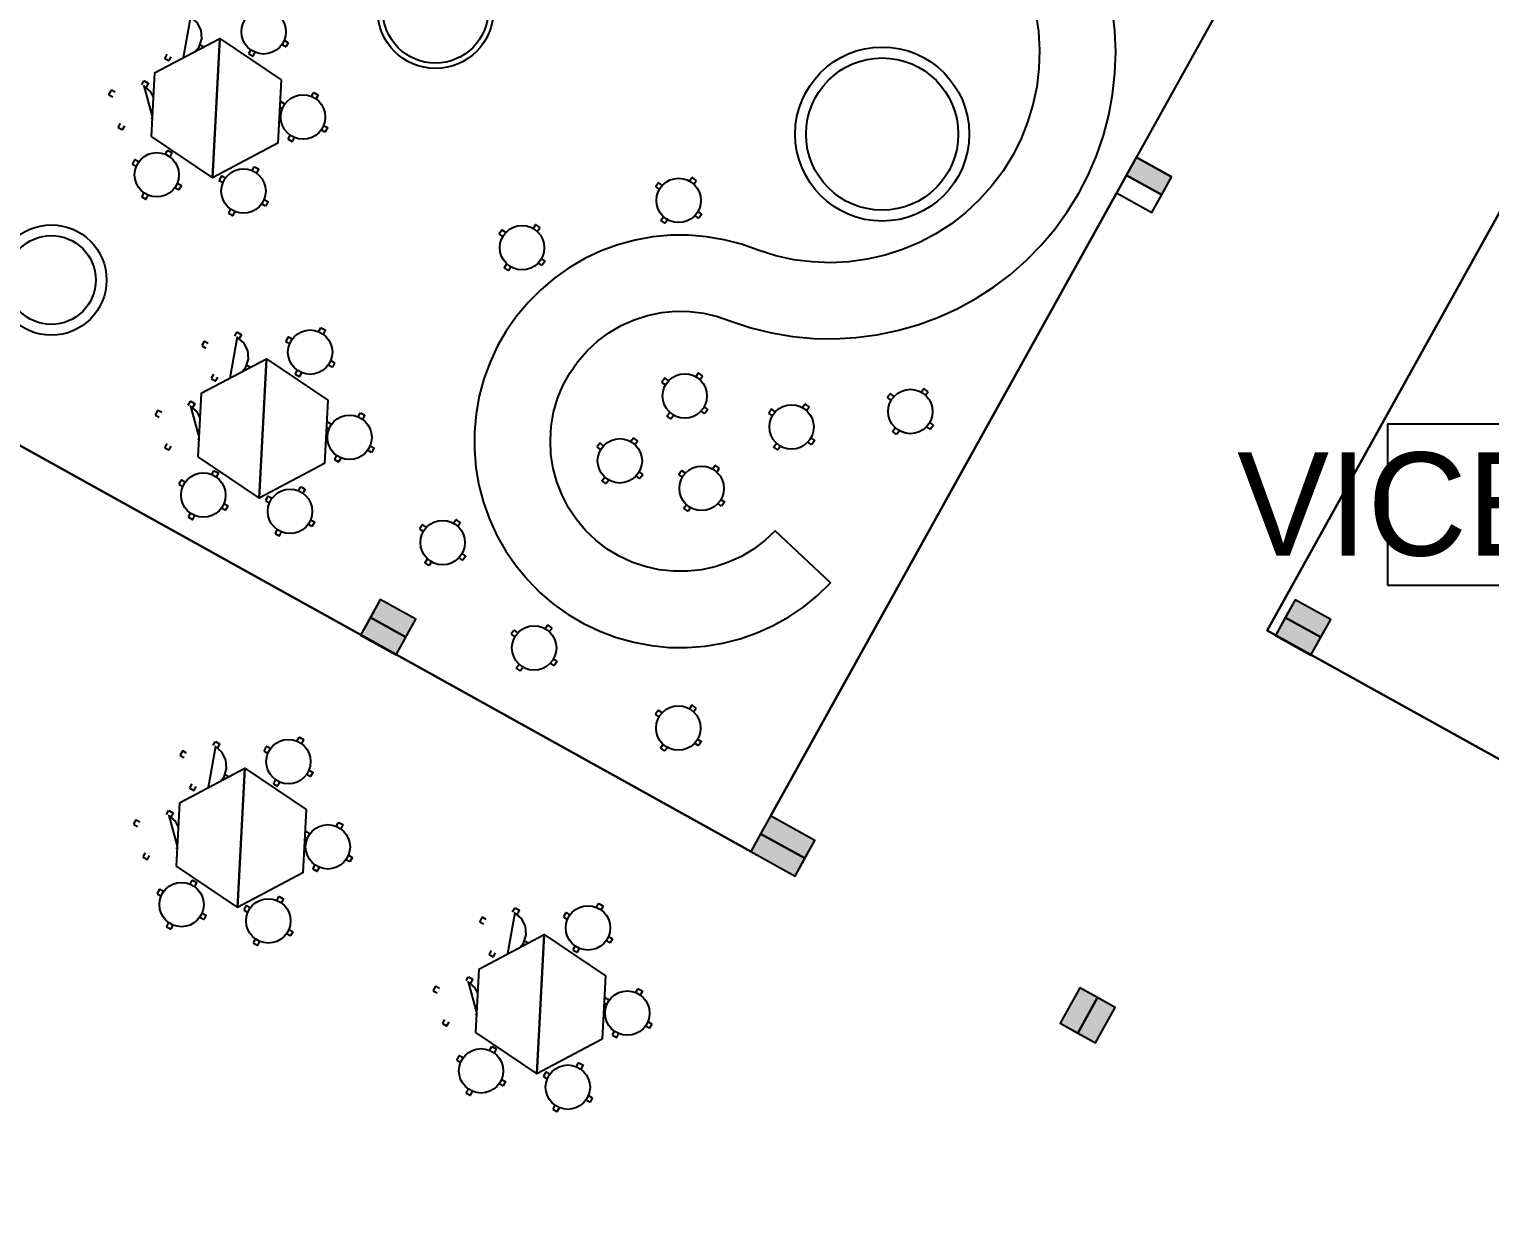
# Model space of a CAD drawing. Header units: metres. Extents: x 2.3 to 42.8, y 0.9 to 31.9.
# Drawn here: x 23.885 to 28.417, y 10.612 to 14.276 of the extents above; entities that cross this region are included whole.
import ezdxf

# ---------------------------------------------------------------- set-up
doc = ezdxf.new("R2010")
doc.units = ezdxf.units.M
for name, color, linetype in [('ARREDI', 9, 'Continuous'), ('PARETI_STRUTTURE', 7, 'Continuous'), ('PILASTRI_SETTI', 8, 'Continuous'), ('WAYFINDING_RIQUADRI', 7, 'Continuous'), ('WAYFINDING_TESTI', 7, 'Continuous')]:
    doc.layers.add(name, color=color, linetype=linetype)

msp = doc.modelspace()

# ---------------------------------------------------------------- linework, layer by layer
at = {"layer": 'ARREDI'}
for points in [[(27.0091, 14.3246), (27.0172, 14.2681), (27.0204, 14.2111), (27.0186, 14.154), (27.0118, 14.0972), (27, 14.0413), (26.9834, 13.9867), (26.9621, 13.9337), (26.9362, 13.8827), (26.906, 13.8343), (26.8716, 13.7886), (26.8334, 13.7462), (26.7916, 13.7072), (26.7466, 13.6721), (26.6986, 13.641), (26.6481, 13.6142), (26.5955, 13.592), (26.5411, 13.5744), (26.4855, 13.5617), (26.4289, 13.5539), (26.3718, 13.5511), (26.3147, 13.5533), (26.258, 13.5605), (26.2022, 13.5726), (26.1476, 13.5895), (26.0953, 13.6083), (26.0415, 13.6223), (25.9868, 13.6317), (25.9314, 13.6363), (25.8758, 13.6361), (25.8205, 13.6311), (25.7658, 13.6212), (25.7121, 13.6067), (25.6599, 13.5876), (25.6096, 13.564), (25.5615, 13.5361), (25.516, 13.5042), (25.4735, 13.4684), (25.4342, 13.4291), (25.3985, 13.3866), (25.3666, 13.3411), (25.3387, 13.2929), (25.3152, 13.2426), (25.2961, 13.1904), (25.2816, 13.1368), (25.2718, 13.0821), (25.2668, 13.0267), (25.2666, 12.9711), (25.2712, 12.9158), (25.2806, 12.861), (25.2947, 12.8072), (25.3135, 12.7549), (25.3367, 12.7044), (25.3642, 12.6561), (25.3958, 12.6104), (25.4312, 12.5676), (25.4702, 12.528), (25.5125, 12.4919), (25.5578, 12.4597), (25.6057, 12.4315), (25.6559, 12.4076), (25.7079, 12.3881), (25.7615, 12.3732), (25.8161, 12.363), (25.8714, 12.3575), (25.927, 12.3569), (25.9824, 12.3612), (26.0372, 12.3702), (26.0911, 12.3839), (26.1435, 12.4022), (26.1942, 12.4251), (26.2427, 12.4522), (26.2887, 12.4834), (26.3318, 12.5186), (26.3716, 12.5573), (26.1998, 12.7195), (26.168, 12.6892), (26.133, 12.6626), (26.0954, 12.6399), (26.0556, 12.6215), (26.0139, 12.6075), (25.971, 12.5981), (25.9274, 12.5934), (25.8834, 12.5935), (25.8398, 12.5983), (25.7969, 12.6079), (25.7553, 12.6221), (25.7155, 12.6407), (25.678, 12.6635), (25.6432, 12.6902), (25.6114, 12.7206), (25.5832, 12.7542), (25.5588, 12.7908), (25.5385, 12.8297), (25.5225, 12.8706), (25.5111, 12.913), (25.5043, 12.9564), (25.5023, 13.0003), (25.5051, 13.0441), (25.5126, 13.0874), (25.5248, 13.1296), (25.5415, 13.1703), (25.5625, 13.2088), (25.5875, 13.2449), (25.6164, 13.278), (25.6486, 13.3078), (25.684, 13.334), (25.7219, 13.3561), (25.762, 13.374), (25.8038, 13.3874), (25.8469, 13.3962), (25.8906, 13.4003), (25.9345, 13.3996), (25.9781, 13.3941), (26.0208, 13.384), (26.0622, 13.3692), (26.1247, 13.3489), (26.1885, 13.3332), (26.2534, 13.3223), (26.3188, 13.3162), (26.3845, 13.315), (26.4501, 13.3187), (26.5153, 13.3271), (26.5797, 13.3404), (26.6429, 13.3584), (26.7046, 13.381), (26.7645, 13.4081), (26.8222, 13.4396), (26.8774, 13.4752), (26.9298, 13.5149), (26.9792, 13.5583), (27.0252, 13.6052), (27.0676, 13.6554), (27.1062, 13.7086), (27.1408, 13.7645), (27.1711, 13.8228), (27.197, 13.8832), (27.2184, 13.9454), (27.2352, 14.0089), (27.2472, 14.0735), (27.2544, 14.1389), (27.2567, 14.2046), (27.2542, 14.2702), (27.2468, 14.3356)], [(24.4015, 14.2072), (24.4128, 14.2205), (24.421, 14.2461), (24.4188, 14.2729), (24.4065, 14.2968), (24.386, 14.3142), (24.3634, 14.187)], [(24.2743, 14.1398), (24.4772, 14.2473), (24.4542, 13.8148), (24.4772, 14.2473), (24.6675, 14.1189)], [(24.6764, 14.2413), (24.6881, 14.2348)], [(24.6884, 14.2337), (24.6815, 14.2213)], [(24.6881, 14.2348), (24.6884, 14.2337)], [(24.3124, 14.1979), (24.3059, 14.1862)], [(24.3059, 14.1862), (24.3062, 14.1851)], [(24.3197, 14.1786), (24.3262, 14.1903)], [(24.4112, 14.2124), (24.4086, 14.2138)], [(24.4162, 14.2276), (24.4278, 14.2212)], [(24.5726, 14.2116), (24.5661, 14.1999)], [(24.5661, 14.1999), (24.5664, 14.1988)], [(24.5664, 14.1988), (24.5788, 14.1919)], [(24.5788, 14.1919), (24.5798, 14.1922)], [(24.5798, 14.1922), (24.5864, 14.204)], [(24.6804, 14.221), (24.6687, 14.2275)], [(24.6815, 14.2213), (24.6804, 14.221)], [(24.3062, 14.1851), (24.3186, 14.1783)], [(24.3186, 14.1783), (24.3197, 14.1786)], [(24.2343, 14.1033), (24.2408, 14.1151)], [(24.2408, 14.1151), (24.2419, 14.1154)], [(24.2704, 14.066), (24.2619, 14.0825), (24.2414, 14.0999), (24.2672, 14.005)], [(24.2419, 14.1154), (24.2543, 14.1085)], [(24.2546, 14.1074), (24.2481, 14.0957)], [(24.2543, 14.1085), (24.2546, 14.1074)], [(24.2743, 14.1398), (24.2639, 13.9432)], [(24.6675, 14.1189), (24.6571, 13.9223)], [(24.1322, 14.0736), (24.1326, 14.0725)], [(24.1391, 14.086), (24.1323, 14.0736)], [(24.1326, 14.0725), (24.1443, 14.066)], [(24.1402, 14.0863), (24.1391, 14.086)], [(24.1519, 14.0798), (24.1402, 14.0863)], [(24.7612, 14.0669), (24.7677, 14.0786)], [(24.7677, 14.0786), (24.7688, 14.0789)], [(24.7688, 14.0789), (24.7812, 14.0721)], [(24.7815, 14.071), (24.775, 14.0593)], [(24.7812, 14.0721), (24.7815, 14.071)], [(24.663, 14.0341), (24.6712, 14.0296)], [(24.666, 14.0496), (24.6636, 14.0451)], [(24.6671, 14.0499), (24.666, 14.0496)], [(24.6788, 14.0434), (24.6671, 14.0499)], [(24.1678, 13.9837), (24.1613, 13.9719)], [(24.1613, 13.9719), (24.1616, 13.9709)], [(24.1616, 13.9709), (24.174, 13.964)], [(24.174, 13.964), (24.1751, 13.9643)], [(24.1751, 13.9643), (24.1816, 13.976)], [(24.2668, 13.998), (24.264, 13.9996)], [(24.8026, 13.9566), (24.7909, 13.9631)], [(24.7985, 13.9769), (24.8103, 13.9704)], [(24.8106, 13.9693), (24.8037, 13.9569)], [(24.8103, 13.9704), (24.8106, 13.9693)], [(24.2639, 13.9432), (24.4542, 13.8148)], [(24.6571, 13.9223), (24.4542, 13.8148)], [(24.6948, 13.9472), (24.6882, 13.9355)], [(24.6882, 13.9355), (24.6885, 13.9344)], [(24.6885, 13.9344), (24.7009, 13.9275)], [(24.7009, 13.9275), (24.702, 13.9278)], [(24.702, 13.9278), (24.7085, 13.9396)], [(24.8037, 13.9569), (24.8026, 13.9566)], [(24.2123, 13.8703), (24.2054, 13.858)], [(24.2133, 13.8707), (24.2123, 13.8703)], [(24.2251, 13.8641), (24.2133, 13.8707)], [(24.3074, 13.8877), (24.3139, 13.8994)], [(24.3139, 13.8994), (24.315, 13.8997)], [(24.315, 13.8997), (24.3274, 13.8929)], [(24.3277, 13.8918), (24.3212, 13.8801)], [(24.3274, 13.8928), (24.3277, 13.8918)], [(24.2054, 13.858), (24.2057, 13.8569)], [(24.2057, 13.8569), (24.2174, 13.8504)], [(24.5766, 13.8371), (24.5831, 13.8488)], [(24.5831, 13.8488), (24.5842, 13.8491)], [(24.5842, 13.8491), (24.5966, 13.8423)], [(24.5969, 13.8412), (24.5903, 13.8295)], [(24.5966, 13.8423), (24.5969, 13.8412)], [(24.3488, 13.7774), (24.3371, 13.7839)], [(24.3448, 13.7977), (24.3565, 13.7912)], [(24.3568, 13.7901), (24.3499, 13.7777)], [(24.3565, 13.7912), (24.3568, 13.7901)], [(24.4814, 13.8198), (24.4745, 13.8074)], [(24.4745, 13.8074), (24.4748, 13.8063)], [(24.4748, 13.8063), (24.4866, 13.7998)], [(24.4825, 13.8201), (24.4814, 13.8198)], [(24.4942, 13.8136), (24.4825, 13.8201)], [(25.8379, 13.7989), (25.8295, 13.7874)], [(25.8295, 13.7874), (25.8297, 13.7863)], [(25.8297, 13.7863), (25.8405, 13.7784)], [(25.839, 13.799), (25.8379, 13.7989)], [(25.8498, 13.7911), (25.839, 13.799)], [(25.9424, 13.815), (25.9345, 13.8041)], [(25.9435, 13.8151), (25.9424, 13.815)], [(25.9549, 13.8067), (25.9435, 13.8151)], [(25.9472, 13.7948), (25.9551, 13.8056)], [(25.9551, 13.8056), (25.9549, 13.8067)], [(24.241, 13.768), (24.2345, 13.7563)], [(24.2345, 13.7563), (24.2348, 13.7552)], [(24.2348, 13.7552), (24.2472, 13.7483)], [(24.2472, 13.7483), (24.2482, 13.7486)], [(24.2482, 13.7486), (24.2547, 13.7604)], [(24.3499, 13.7777), (24.3488, 13.7774)], [(24.618, 13.7268), (24.6063, 13.7333)], [(24.6139, 13.7471), (24.6256, 13.7406)], [(24.6259, 13.7395), (24.6191, 13.7271)], [(24.6256, 13.7406), (24.6259, 13.7395)], [(24.5101, 13.7174), (24.5036, 13.7057)], [(24.5036, 13.7057), (24.5039, 13.7046)], [(24.5039, 13.7046), (24.5163, 13.6978)], [(24.5163, 13.6977), (24.5174, 13.6981)], [(24.5174, 13.6981), (24.5239, 13.7098)], [(24.6191, 13.7271), (24.618, 13.7268)], [(25.8456, 13.6829), (25.8535, 13.6937)], [(25.9617, 13.6895), (25.9509, 13.6975)], [(25.9602, 13.7102), (25.971, 13.7022)], [(25.9628, 13.6897), (25.9617, 13.6895)], [(25.9712, 13.7011), (25.9628, 13.6897)], [(25.971, 13.7022), (25.9712, 13.7011)], [(25.3521, 13.6522), (25.3438, 13.6408)], [(25.3532, 13.6524), (25.3521, 13.6522)], [(25.3641, 13.6444), (25.3532, 13.6524)], [(25.4567, 13.6683), (25.4487, 13.6575)], [(25.4578, 13.6685), (25.4567, 13.6683)], [(25.4692, 13.6601), (25.4578, 13.6685)], [(25.4614, 13.6482), (25.4694, 13.659)], [(25.4694, 13.659), (25.4692, 13.6601)], [(25.8458, 13.6818), (25.8456, 13.6829)], [(25.8572, 13.6734), (25.8458, 13.6818)], [(25.8583, 13.6736), (25.8572, 13.6734)], [(25.8662, 13.6844), (25.8583, 13.6736)], [(25.3438, 13.6408), (25.3439, 13.6397)], [(25.3439, 13.6397), (25.3547, 13.6317)], [(25.4745, 13.5635), (25.4853, 13.5556)], [(25.4855, 13.5545), (25.4771, 13.543)], [(25.4853, 13.5556), (25.4855, 13.5545)], [(25.3599, 13.5363), (25.3678, 13.5471)], [(25.36, 13.5352), (25.3599, 13.5362)], [(25.3715, 13.5268), (25.36, 13.5351)], [(25.3726, 13.5269), (25.3715, 13.5268)], [(25.3805, 13.5378), (25.3726, 13.5269)], [(25.476, 13.5429), (25.4652, 13.5508)], [(25.4771, 13.543), (25.476, 13.5429)], [(24.5233, 13.3236), (24.5298, 13.3353)], [(24.5298, 13.3353), (24.5308, 13.3356)], [(24.5309, 13.3356), (24.5432, 13.3288)], [(24.5435, 13.3277), (24.537, 13.316)], [(24.5432, 13.3288), (24.5435, 13.3277)], [(24.7834, 13.3373), (24.7899, 13.349)], [(24.7899, 13.349), (24.791, 13.3493)], [(24.791, 13.3493), (24.8034, 13.3424)], [(24.8037, 13.3414), (24.7972, 13.3296)], [(24.8034, 13.3424), (24.8037, 13.3414)], [(24.4281, 13.3063), (24.4212, 13.2939)], [(24.4212, 13.2939), (24.4215, 13.2928)], [(24.4215, 13.2928), (24.4333, 13.2863)], [(24.4292, 13.3066), (24.4281, 13.3063)], [(24.4409, 13.3001), (24.4292, 13.3066)], [(24.5459, 13.2132), (24.5572, 13.2265), (24.5654, 13.2521), (24.5632, 13.2789), (24.5509, 13.3028), (24.5304, 13.3202), (24.5078, 13.193)], [(24.6883, 13.3199), (24.6814, 13.3075)], [(24.6814, 13.3075), (24.6817, 13.3065)], [(24.6817, 13.3065), (24.6934, 13.3)], [(24.6893, 13.3202), (24.6883, 13.3199)], [(24.7011, 13.3137), (24.6893, 13.3202)], [(24.4187, 13.1458), (24.6216, 13.2533), (24.5986, 12.8208), (24.6216, 13.2533), (24.8119, 13.1249)], [(24.8208, 13.2473), (24.8325, 13.2408)], [(24.8328, 13.2397), (24.8259, 13.2273)], [(24.8325, 13.2408), (24.8328, 13.2397)], [(24.4568, 13.2039), (24.4503, 13.1922)], [(24.4503, 13.1922), (24.4506, 13.1911)], [(24.4506, 13.1911), (24.463, 13.1842)], [(24.4641, 13.1845), (24.4706, 13.1963)], [(24.5556, 13.2184), (24.5529, 13.2198)], [(24.5606, 13.2336), (24.5722, 13.2272)], [(24.717, 13.2176), (24.7105, 13.2059)], [(24.7105, 13.2059), (24.7108, 13.2048)], [(24.7108, 13.2048), (24.7232, 13.1979)], [(24.7232, 13.1979), (24.7242, 13.1982)], [(24.7242, 13.1982), (24.7307, 13.2099)], [(24.8248, 13.227), (24.8131, 13.2335)], [(24.8259, 13.2273), (24.8248, 13.227)], [(25.857, 13.1922), (25.8486, 13.1807)], [(25.8581, 13.1923), (25.857, 13.1922)], [(25.8689, 13.1844), (25.8581, 13.1923)], [(25.9615, 13.2083), (25.9535, 13.1974)], [(25.9626, 13.2084), (25.9615, 13.2083)], [(25.974, 13.2), (25.9626, 13.2084)], [(25.9662, 13.1881), (25.9742, 13.1989)], [(25.9742, 13.1989), (25.974, 13.2)], [(24.4187, 13.1458), (24.4083, 12.9492)], [(24.463, 13.1842), (24.4641, 13.1845)], [(25.8486, 13.1807), (25.8487, 13.1796)], [(25.8487, 13.1796), (25.8596, 13.1717)], [(26.557, 13.1439), (26.5486, 13.1325)], [(26.5581, 13.1441), (26.557, 13.1439)], [(26.5689, 13.1361), (26.5581, 13.1441)], [(26.6615, 13.16), (26.6536, 13.1492)], [(26.6626, 13.1602), (26.6615, 13.16)], [(26.6741, 13.1518), (26.6626, 13.1602)], [(26.6663, 13.1399), (26.6742, 13.1507)], [(26.6742, 13.1507), (26.6741, 13.1518)], [(24.3787, 13.1093), (24.3852, 13.121)], [(24.3852, 13.1211), (24.3863, 13.1214)], [(24.4148, 13.072), (24.4063, 13.0885), (24.3858, 13.1059), (24.4116, 13.011)], [(24.3863, 13.1214), (24.3986, 13.1145)], [(24.399, 13.1134), (24.3924, 13.1017)], [(24.3987, 13.1145), (24.399, 13.1134)], [(24.8119, 13.1249), (24.8015, 12.9283)], [(25.9793, 13.1035), (25.9901, 13.0955)], [(26.2928, 13.1122), (26.2849, 13.1014)], [(26.2939, 13.1124), (26.2928, 13.1122)], [(26.3054, 13.104), (26.2939, 13.1124)], [(26.2976, 13.0921), (26.3055, 13.1029)], [(26.3055, 13.1029), (26.3054, 13.104)], [(26.5486, 13.1325), (26.5488, 13.1314)], [(26.5488, 13.1314), (26.5596, 13.1234)], [(24.2835, 13.092), (24.2766, 13.0796)], [(24.2766, 13.0796), (24.2769, 13.0785)], [(24.2769, 13.0785), (24.2887, 13.072)], [(24.2846, 13.0923), (24.2835, 13.092)], [(24.2963, 13.0858), (24.2846, 13.0923)], [(24.8104, 13.0555), (24.808, 13.0511)], [(24.8115, 13.0559), (24.8104, 13.0555)], [(24.8232, 13.0493), (24.8115, 13.0559)], [(24.9056, 13.0729), (24.9121, 13.0846)], [(24.9121, 13.0846), (24.9132, 13.0849)], [(24.9132, 13.0849), (24.9256, 13.0781)], [(24.9259, 13.077), (24.9194, 13.0653)], [(24.9256, 13.078), (24.9259, 13.077)], [(25.8647, 13.0762), (25.8726, 13.087)], [(25.8648, 13.0751), (25.8647, 13.0762)], [(25.8763, 13.0667), (25.8649, 13.0751)], [(25.8774, 13.0669), (25.8763, 13.0667)], [(25.8853, 13.0777), (25.8774, 13.0669)], [(25.9808, 13.0828), (25.97, 13.0908)], [(25.9819, 13.083), (25.9808, 13.0828)], [(25.9903, 13.0944), (25.9819, 13.083)], [(25.9901, 13.0955), (25.9903, 13.0944)], [(26.1883, 13.0961), (26.1799, 13.0847)], [(26.1799, 13.0847), (26.1801, 13.0836)], [(26.1801, 13.0836), (26.1909, 13.0756)], [(26.1894, 13.0963), (26.1883, 13.0961)], [(26.2002, 13.0883), (26.1894, 13.0963)], [(26.6794, 13.0552), (26.6902, 13.0473)], [(24.8074, 13.0401), (24.8156, 13.0356)], [(26.5647, 13.0279), (26.5727, 13.0388)], [(26.5649, 13.0268), (26.5647, 13.0279)], [(26.5763, 13.0185), (26.5649, 13.0268)], [(26.5774, 13.0186), (26.5763, 13.0185)], [(26.5854, 13.0294), (26.5774, 13.0186)], [(26.6809, 13.0346), (26.67, 13.0425)], [(26.682, 13.0347), (26.6809, 13.0346)], [(26.6903, 13.0462), (26.682, 13.0347)], [(26.6902, 13.0473), (26.6903, 13.0462)], [(24.3122, 12.9896), (24.3057, 12.9779)], [(24.3057, 12.9779), (24.306, 12.9768)], [(24.306, 12.9768), (24.3184, 12.97)], [(24.3184, 12.97), (24.3195, 12.9703)], [(24.3195, 12.9703), (24.326, 12.982)], [(24.4112, 13.004), (24.4084, 13.0056)], [(24.947, 12.9626), (24.9353, 12.9691)], [(24.9429, 12.9829), (24.9546, 12.9764)], [(24.9481, 12.9629), (24.947, 12.9626)], [(24.955, 12.9753), (24.9481, 12.9629)], [(24.9546, 12.9764), (24.955, 12.9753)], [(25.6555, 12.9909), (25.6471, 12.9795)], [(25.6471, 12.9794), (25.6473, 12.9784)], [(25.6473, 12.9783), (25.6581, 12.9704)], [(25.6566, 12.9911), (25.6555, 12.9909)], [(25.6674, 12.9831), (25.6566, 12.9911)], [(25.76, 13.007), (25.7521, 12.9962)], [(25.7611, 13.0072), (25.76, 13.007)], [(25.7726, 12.9988), (25.7611, 13.0071)], [(25.7648, 12.9869), (25.7727, 12.9977)], [(25.7727, 12.9977), (25.7726, 12.9988)], [(26.196, 12.9802), (26.204, 12.991)], [(26.1962, 12.9791), (26.196, 12.9802)], [(26.2076, 12.9707), (26.1962, 12.9791)], [(26.2087, 12.9708), (26.2076, 12.9707)], [(26.2167, 12.9817), (26.2087, 12.9708)], [(26.3121, 12.9868), (26.3013, 12.9947)], [(26.3106, 13.0074), (26.3215, 12.9995)], [(26.3132, 12.9869), (26.3122, 12.9868)], [(26.3216, 12.9984), (26.3133, 12.987)], [(26.3215, 12.9995), (26.3216, 12.9984)], [(24.4083, 12.9492), (24.5986, 12.8208)], [(24.8015, 12.9283), (24.5986, 12.8208)], [(24.8391, 12.9532), (24.8326, 12.9415)], [(24.8326, 12.9415), (24.8329, 12.9404)], [(24.8329, 12.9404), (24.8453, 12.9335)], [(24.8453, 12.9335), (24.8464, 12.9338)], [(24.8464, 12.9338), (24.8529, 12.9456)], [(26.0138, 12.9215), (26.0059, 12.9107)], [(26.0149, 12.9217), (26.0138, 12.9215)], [(26.0263, 12.9133), (26.0149, 12.9217)], [(24.3567, 12.8763), (24.3498, 12.8639)], [(24.3577, 12.8766), (24.3567, 12.8763)], [(24.3695, 12.8701), (24.3577, 12.8766)], [(24.4518, 12.8937), (24.4583, 12.9054)], [(24.4583, 12.9054), (24.4594, 12.9057)], [(24.4594, 12.9057), (24.4718, 12.8988)], [(24.4721, 12.8978), (24.4656, 12.886)], [(24.4718, 12.8988), (24.4721, 12.8978)], [(25.6632, 12.8749), (25.6712, 12.8858)], [(25.6634, 12.8738), (25.6632, 12.8749)], [(25.6748, 12.8655), (25.6634, 12.8738)], [(25.6839, 12.8764), (25.6759, 12.8656)], [(25.7794, 12.8816), (25.7685, 12.8895)], [(25.7778, 12.9022), (25.7887, 12.8943)], [(25.7805, 12.8817), (25.7794, 12.8816)], [(25.7888, 12.8932), (25.7805, 12.8817)], [(25.7887, 12.8943), (25.7888, 12.8932)], [(25.9093, 12.9054), (25.9009, 12.894)], [(25.9009, 12.894), (25.9011, 12.8929)], [(25.9011, 12.8929), (25.9119, 12.885)], [(25.9104, 12.9056), (25.9093, 12.9054)], [(25.9212, 12.8977), (25.9104, 12.9056)], [(26.0186, 12.9014), (26.0265, 12.9122)], [(26.0265, 12.9122), (26.0263, 12.9133)], [(24.3498, 12.8639), (24.3501, 12.8629)], [(24.3501, 12.8629), (24.3618, 12.8564)], [(24.721, 12.8431), (24.7275, 12.8548)], [(24.7275, 12.8548), (24.7286, 12.8551)], [(24.7286, 12.8551), (24.7409, 12.8483)], [(24.7413, 12.8472), (24.7347, 12.8355)], [(24.7409, 12.8483), (24.7413, 12.8472)], [(25.6759, 12.8656), (25.6748, 12.8655)], [(24.4932, 12.7834), (24.4815, 12.7899)], [(24.4891, 12.8037), (24.5009, 12.7972)], [(24.4943, 12.7837), (24.4932, 12.7834)], [(24.5012, 12.7961), (24.4943, 12.7837)], [(24.5009, 12.7972), (24.5012, 12.7961)], [(24.6258, 12.8257), (24.6189, 12.8134)], [(24.6189, 12.8134), (24.6192, 12.8123)], [(24.6192, 12.8123), (24.631, 12.8058)], [(24.6269, 12.8261), (24.6258, 12.8257)], [(24.6386, 12.8195), (24.6269, 12.8261)], [(25.917, 12.7895), (25.9249, 12.8003)], [(25.9172, 12.7884), (25.917, 12.7895)], [(25.9286, 12.78), (25.9172, 12.7884)], [(25.9376, 12.791), (25.9297, 12.7802)], [(26.0331, 12.7961), (26.0223, 12.804)], [(26.0316, 12.8167), (26.0424, 12.8088)], [(26.0342, 12.7963), (26.0331, 12.7961)], [(26.0426, 12.8077), (26.0342, 12.7963)], [(26.0424, 12.8088), (26.0426, 12.8077)], [(24.3854, 12.774), (24.3788, 12.7623)], [(24.3788, 12.7623), (24.3792, 12.7612)], [(24.3792, 12.7612), (24.3915, 12.7543)], [(24.3915, 12.7543), (24.3926, 12.7546)], [(24.3926, 12.7546), (24.3991, 12.7663)], [(24.7624, 12.7328), (24.7507, 12.7393)], [(24.7583, 12.7531), (24.77, 12.7466)], [(24.7703, 12.7455), (24.7635, 12.7331)], [(24.77, 12.7466), (24.7703, 12.7455)], [(25.1056, 12.7372), (25.0973, 12.7258)], [(25.1067, 12.7374), (25.1056, 12.7372)], [(25.1176, 12.7295), (25.1067, 12.7374)], [(25.2102, 12.7533), (25.2022, 12.7425)], [(25.2113, 12.7535), (25.2102, 12.7533)], [(25.2227, 12.7451), (25.2113, 12.7535)], [(25.2149, 12.7332), (25.2229, 12.744)], [(25.2229, 12.744), (25.2227, 12.7451)], [(25.9297, 12.7802), (25.9286, 12.78)], [(24.6545, 12.7234), (24.648, 12.7117)], [(24.648, 12.7117), (24.6483, 12.7106)], [(24.6483, 12.7106), (24.6607, 12.7037)], [(24.6607, 12.7037), (24.6618, 12.704)], [(24.6618, 12.704), (24.6683, 12.7158)], [(24.7634, 12.7331), (24.7624, 12.7328)], [(25.0973, 12.7258), (25.0974, 12.7247)], [(25.0974, 12.7247), (25.1082, 12.7168)], [(25.228, 12.6485), (25.2388, 12.6406)], [(25.1134, 12.6213), (25.1213, 12.6321)], [(25.1135, 12.6202), (25.1134, 12.6213)], [(25.125, 12.6118), (25.1135, 12.6202)], [(25.1261, 12.612), (25.125, 12.6118)], [(25.134, 12.6228), (25.1261, 12.612)], [(25.2295, 12.6279), (25.2187, 12.6358)], [(25.2306, 12.6281), (25.2295, 12.6279)], [(25.239, 12.6395), (25.2306, 12.6281)], [(25.2388, 12.6406), (25.239, 12.6395)], [(25.4941, 12.4263), (25.4861, 12.4154)], [(25.4952, 12.4264), (25.4941, 12.4263)], [(25.5066, 12.418), (25.4952, 12.4264)], [(25.3895, 12.4102), (25.3812, 12.3987)], [(25.3812, 12.3987), (25.3813, 12.3976)], [(25.3813, 12.3976), (25.3922, 12.3897)], [(25.3906, 12.4103), (25.3896, 12.4102)], [(25.4015, 12.4024), (25.3906, 12.4103)], [(25.4988, 12.4061), (25.5068, 12.4169)], [(25.5068, 12.4169), (25.5066, 12.418)], [(25.3973, 12.2942), (25.4052, 12.305)], [(25.3974, 12.2931), (25.3973, 12.2942)], [(25.4089, 12.2847), (25.3974, 12.2931)], [(25.41, 12.2849), (25.4089, 12.2847)], [(25.4179, 12.2957), (25.41, 12.2849)], [(25.5134, 12.3008), (25.5026, 12.3088)], [(25.5119, 12.3215), (25.5227, 12.3135)], [(25.5145, 12.301), (25.5134, 12.3008)], [(25.5229, 12.3124), (25.5145, 12.301)], [(25.5227, 12.3135), (25.5229, 12.3124)], [(25.8371, 12.1617), (25.8287, 12.1503)], [(25.8287, 12.1502), (25.8288, 12.1492)], [(25.8288, 12.1491), (25.8397, 12.1412)], [(25.8382, 12.1619), (25.8371, 12.1617)], [(25.849, 12.1539), (25.8382, 12.1619)], [(25.9416, 12.1778), (25.9336, 12.167)], [(25.9427, 12.178), (25.9416, 12.1778)], [(25.9541, 12.1696), (25.9427, 12.1779)], [(25.9463, 12.1577), (25.9543, 12.1685)], [(25.9543, 12.1685), (25.9541, 12.1696)], [(24.4558, 12.0529), (24.4623, 12.0647)], [(24.4623, 12.0647), (24.4634, 12.065)], [(24.4634, 12.065), (24.4758, 12.0581)], [(24.4761, 12.057), (24.4696, 12.0453)], [(24.4758, 12.0581), (24.4761, 12.057)], [(24.716, 12.0666), (24.7225, 12.0783)], [(24.7225, 12.0783), (24.7236, 12.0786)], [(24.7236, 12.0786), (24.736, 12.0718)], [(24.7363, 12.0707), (24.7298, 12.059)], [(24.736, 12.0718), (24.7363, 12.0707)], [(25.8448, 12.0457), (25.8527, 12.0566)], [(25.9609, 12.0524), (25.9501, 12.0603)], [(25.9594, 12.073), (25.9702, 12.0651)], [(25.9704, 12.064), (25.962, 12.0525)], [(25.9702, 12.0651), (25.9704, 12.064)], [(24.3607, 12.0356), (24.3538, 12.0232)], [(24.3538, 12.0232), (24.3541, 12.0221)], [(24.3541, 12.0221), (24.3658, 12.0156)], [(24.3617, 12.0359), (24.3607, 12.0356)], [(24.3735, 12.0294), (24.3617, 12.0359)], [(24.4785, 11.9425), (24.4897, 11.9558), (24.4979, 11.9814), (24.4957, 12.0082), (24.4834, 12.0321), (24.4629, 12.0495), (24.4404, 11.9223)], [(24.6208, 12.0493), (24.6139, 12.0369)], [(24.6139, 12.0369), (24.6142, 12.0358)], [(24.6142, 12.0358), (24.626, 12.0293)], [(24.6219, 12.0496), (24.6208, 12.0493)], [(24.6336, 12.0431), (24.6219, 12.0496)], [(25.8449, 12.0446), (25.8448, 12.0457)], [(25.8564, 12.0363), (25.8449, 12.0446)], [(25.8575, 12.0364), (25.8564, 12.0363)], [(25.8654, 12.0472), (25.8575, 12.0364)], [(25.962, 12.0525), (25.9609, 12.0524)], [(24.3513, 11.8751), (24.5541, 11.9826), (24.5312, 11.5501), (24.5541, 11.9826), (24.7444, 11.8542)], [(24.7533, 11.9766), (24.765, 11.9701)], [(24.7653, 11.969), (24.7585, 11.9566)], [(24.765, 11.9701), (24.7653, 11.969)], [(24.3894, 11.9332), (24.3829, 11.9215)], [(24.3829, 11.9215), (24.3832, 11.9204)], [(24.3832, 11.9204), (24.3956, 11.9136)], [(24.3966, 11.9139), (24.4031, 11.9256)], [(24.4882, 11.9477), (24.4855, 11.9492)], [(24.4932, 11.9629), (24.5048, 11.9565)], [(24.6495, 11.9469), (24.643, 11.9352)], [(24.643, 11.9352), (24.6433, 11.9341)], [(24.6433, 11.9341), (24.6557, 11.9272)], [(24.6557, 11.9272), (24.6568, 11.9275)], [(24.6568, 11.9275), (24.6633, 11.9393)], [(24.7574, 11.9563), (24.7457, 11.9628)], [(24.7585, 11.9566), (24.7574, 11.9563)], [(24.3513, 11.8751), (24.3408, 11.6785)], [(24.3956, 11.9136), (24.3966, 11.9139)], [(24.3112, 11.8387), (24.3178, 11.8504)], [(24.3177, 11.8504), (24.3188, 11.8507)], [(24.3473, 11.8013), (24.3388, 11.8178), (24.3183, 11.8352), (24.3441, 11.7403)], [(24.3188, 11.8507), (24.3312, 11.8438)], [(24.3315, 11.8427), (24.325, 11.831)], [(24.3312, 11.8438), (24.3315, 11.8427)], [(24.7444, 11.8542), (24.734, 11.6577)], [(24.2161, 11.8213), (24.2092, 11.8089)], [(24.2092, 11.8089), (24.2095, 11.8078)], [(24.2095, 11.8078), (24.2212, 11.8013)], [(24.2171, 11.8216), (24.2161, 11.8213)], [(24.2289, 11.8151), (24.2171, 11.8216)], [(24.743, 11.7849), (24.7405, 11.7804)], [(24.7441, 11.7852), (24.743, 11.7849)], [(24.7558, 11.7787), (24.7441, 11.7852)], [(24.8382, 11.8022), (24.8447, 11.8139)], [(24.8447, 11.8139), (24.8457, 11.8143)], [(24.8457, 11.8143), (24.8581, 11.8074)], [(24.8584, 11.8063), (24.8519, 11.7946)], [(24.8581, 11.8074), (24.8584, 11.8063)], [(24.7399, 11.7694), (24.7481, 11.7649)], [(24.2448, 11.719), (24.2383, 11.7072)], [(24.2383, 11.7072), (24.2386, 11.7062)], [(24.2386, 11.7062), (24.251, 11.6993)], [(24.251, 11.6993), (24.252, 11.6996)], [(24.252, 11.6996), (24.2586, 11.7113)], [(24.3437, 11.7333), (24.3409, 11.7349)], [(24.8796, 11.6919), (24.8678, 11.6984)], [(24.8755, 11.7122), (24.8872, 11.7057)], [(24.8875, 11.7046), (24.8806, 11.6922)], [(24.8872, 11.7057), (24.8875, 11.7046)], [(24.3408, 11.6785), (24.5312, 11.5501)], [(24.734, 11.6577), (24.5312, 11.5501)], [(24.7717, 11.6825), (24.7652, 11.6708)], [(24.7652, 11.6708), (24.7655, 11.6697)], [(24.7655, 11.6697), (24.7779, 11.6629)], [(24.7779, 11.6629), (24.779, 11.6632)], [(24.779, 11.6632), (24.7855, 11.6749)], [(24.8806, 11.6922), (24.8796, 11.6919)], [(24.2892, 11.6057), (24.2823, 11.5933)], [(24.2903, 11.606), (24.2892, 11.6057)], [(24.302, 11.5994), (24.2903, 11.606)], [(24.3844, 11.623), (24.3909, 11.6347)], [(24.3909, 11.6347), (24.392, 11.635)], [(24.392, 11.635), (24.4043, 11.6282)], [(24.4047, 11.6271), (24.3981, 11.6154)], [(24.4043, 11.6282), (24.4047, 11.6271)], [(24.2823, 11.5933), (24.2826, 11.5922)], [(24.2826, 11.5922), (24.2944, 11.5857)], [(24.6535, 11.5724), (24.66, 11.5841)], [(24.66, 11.5841), (24.6611, 11.5845)], [(24.6611, 11.5845), (24.6735, 11.5776)], [(24.6738, 11.5765), (24.6673, 11.5648)], [(24.6735, 11.5776), (24.6738, 11.5765)], [(25.6454, 11.5505), (25.6519, 11.5623)], [(25.6519, 11.5623), (25.653, 11.5626)], [(25.653, 11.5626), (25.6654, 11.5557)], [(24.4258, 11.5127), (24.4141, 11.5192)], [(24.4217, 11.533), (24.4334, 11.5265)], [(24.4269, 11.513), (24.4258, 11.5127)], [(24.4337, 11.5254), (24.4269, 11.513)], [(24.4334, 11.5265), (24.4337, 11.5254)], [(24.5584, 11.5551), (24.5515, 11.5427)], [(24.5515, 11.5427), (24.5518, 11.5416)], [(24.5518, 11.5416), (24.5635, 11.5351)], [(24.5594, 11.5554), (24.5584, 11.5551)], [(24.5712, 11.5489), (24.5594, 11.5554)], [(25.2901, 11.5195), (25.2832, 11.5071)], [(25.2912, 11.5198), (25.2901, 11.5195)], [(25.3029, 11.5133), (25.2912, 11.5198)], [(25.4079, 11.4265), (25.4191, 11.4397), (25.4274, 11.4653), (25.4252, 11.4921), (25.4129, 11.516), (25.3924, 11.5334), (25.3698, 11.4063)], [(25.3853, 11.5369), (25.3918, 11.5486)], [(25.3918, 11.5486), (25.3928, 11.5489)], [(25.3928, 11.5489), (25.4052, 11.542)], [(25.4055, 11.541), (25.399, 11.5292)], [(25.4052, 11.542), (25.4055, 11.541)], [(25.5503, 11.5332), (25.5434, 11.5208)], [(25.5434, 11.5208), (25.5437, 11.5197)], [(25.5437, 11.5197), (25.5554, 11.5132)], [(25.5513, 11.5335), (25.5503, 11.5332)], [(25.5631, 11.527), (25.5513, 11.5335)], [(25.6657, 11.5546), (25.6592, 11.5429)], [(25.6654, 11.5557), (25.6657, 11.5546)], [(24.3179, 11.5033), (24.3114, 11.4916)], [(24.3114, 11.4916), (24.3117, 11.4905)], [(24.3117, 11.4905), (24.3241, 11.4836)], [(24.3241, 11.4836), (24.3252, 11.4839)], [(24.3252, 11.4839), (24.3317, 11.4957)], [(24.6949, 11.4621), (24.6832, 11.4686)], [(24.6909, 11.4824), (24.7026, 11.4759)], [(24.7029, 11.4748), (24.696, 11.4624)], [(24.7026, 11.4759), (24.7029, 11.4748)], [(25.2807, 11.359), (25.4835, 11.4666), (25.4606, 11.0341), (25.4835, 11.4666), (25.6739, 11.3382)], [(25.2832, 11.5071), (25.2835, 11.5061)], [(25.2835, 11.5061), (25.2952, 11.4995)], [(24.5871, 11.4527), (24.5806, 11.441)], [(24.5806, 11.441), (24.5809, 11.4399)], [(24.5809, 11.4399), (24.5933, 11.4331)], [(24.5933, 11.4331), (24.5943, 11.4334)], [(24.5943, 11.4334), (24.6008, 11.4451)], [(24.696, 11.4624), (24.6949, 11.4621)], [(25.4176, 11.4316), (25.4149, 11.4331)], [(25.4226, 11.4469), (25.4342, 11.4404)], [(25.579, 11.4309), (25.5724, 11.4191)], [(25.5862, 11.4115), (25.5927, 11.4232)], [(25.6868, 11.4403), (25.6751, 11.4468)], [(25.6827, 11.4605), (25.6945, 11.454)], [(25.6879, 11.4406), (25.6868, 11.4403)], [(25.6948, 11.453), (25.6879, 11.4406)], [(25.6945, 11.454), (25.6948, 11.453)], [(25.3188, 11.4172), (25.3123, 11.4055)], [(25.3123, 11.4055), (25.3126, 11.4044)], [(25.3126, 11.4044), (25.325, 11.3975)], [(25.325, 11.3975), (25.3261, 11.3978)], [(25.3261, 11.3978), (25.3326, 11.4095)], [(25.5724, 11.4191), (25.5728, 11.4181)], [(25.5728, 11.4181), (25.5851, 11.4112)], [(25.5851, 11.4112), (25.5862, 11.4115)], [(25.2407, 11.3226), (25.2472, 11.3343)], [(25.2472, 11.3343), (25.2482, 11.3346)], [(25.2482, 11.3346), (25.2606, 11.3277)], [(25.2807, 11.3591), (25.2703, 11.1625)], [(25.6739, 11.3382), (25.6634, 11.1416)], [(25.1455, 11.3052), (25.1386, 11.2929)], [(25.1386, 11.2928), (25.1389, 11.2918)], [(25.1389, 11.2918), (25.1507, 11.2853)], [(25.1466, 11.3055), (25.1455, 11.3052)], [(25.1583, 11.299), (25.1466, 11.3055)], [(25.2768, 11.2852), (25.2683, 11.3018), (25.2478, 11.3191), (25.2735, 11.2243)], [(25.2609, 11.3267), (25.2544, 11.3149)], [(25.2606, 11.3277), (25.2609, 11.3267)], [(25.7676, 11.2862), (25.7741, 11.2979)], [(25.7741, 11.2979), (25.7752, 11.2982)], [(25.7752, 11.2982), (25.7876, 11.2913)], [(25.7879, 11.2902), (25.7814, 11.2785)], [(25.7876, 11.2913), (25.7879, 11.2902)], [(25.6694, 11.2534), (25.6776, 11.2488)], [(25.6724, 11.2688), (25.67, 11.2644)], [(25.6735, 11.2691), (25.6724, 11.2688)], [(25.6852, 11.2626), (25.6735, 11.2691)], [(25.1742, 11.2029), (25.1677, 11.1912)], [(25.1815, 11.1835), (25.188, 11.1952)], [(25.2732, 11.2172), (25.2703, 11.2188)], [(25.8049, 11.1961), (25.8166, 11.1896)], [(25.1677, 11.1912), (25.168, 11.1901)], [(25.168, 11.1901), (25.1804, 11.1832)], [(25.1804, 11.1832), (25.1815, 11.1835)], [(25.2703, 11.1625), (25.4606, 11.0341)], [(25.7011, 11.1665), (25.6946, 11.1547)], [(25.6946, 11.1547), (25.6949, 11.1537)], [(25.6949, 11.1537), (25.7073, 11.1468)], [(25.7084, 11.1471), (25.7149, 11.1588)], [(25.809, 11.1759), (25.7973, 11.1824)], [(25.8101, 11.1762), (25.809, 11.1759)], [(25.8169, 11.1886), (25.8101, 11.1762)], [(25.8166, 11.1896), (25.8169, 11.1886)], [(25.3138, 11.1069), (25.3203, 11.1187)], [(25.3203, 11.1187), (25.3214, 11.119)], [(25.3214, 11.119), (25.3338, 11.1121)], [(25.3341, 11.111), (25.3276, 11.0993)], [(25.3338, 11.1121), (25.3341, 11.111)], [(25.6634, 11.1416), (25.4606, 11.0341)], [(25.7073, 11.1468), (25.7084, 11.1471)], [(25.2186, 11.0896), (25.2118, 11.0772)], [(25.2118, 11.0772), (25.2121, 11.0761)], [(25.2121, 11.0761), (25.2238, 11.0696)], [(25.2197, 11.0899), (25.2186, 11.0896)], [(25.2314, 11.0834), (25.2197, 11.0899)], [(25.583, 11.0564), (25.5895, 11.0681)], [(25.5895, 11.0681), (25.5905, 11.0684)], [(25.5905, 11.0684), (25.6029, 11.0615)], [(25.6032, 11.0604), (25.5967, 11.0487)], [(25.6029, 11.0615), (25.6032, 11.0604)], [(25.3511, 11.0169), (25.3629, 11.0104)], [(25.4878, 11.039), (25.4809, 11.0266)], [(25.4809, 11.0266), (25.4812, 11.0255)], [(25.4812, 11.0255), (25.4929, 11.019)], [(25.4889, 11.0393), (25.4878, 11.039)], [(25.5006, 11.0328), (25.4889, 11.0393)], [(25.2473, 10.9873), (25.2408, 10.9755)], [(25.2408, 10.9755), (25.2411, 10.9745)], [(25.2411, 10.9745), (25.2535, 10.9676)], [(25.2546, 10.9679), (25.2611, 10.9796)], [(25.3552, 10.9966), (25.3435, 11.0032)], [(25.3563, 10.997), (25.3552, 10.9967)], [(25.3632, 11.0093), (25.3563, 10.997)], [(25.3629, 11.0104), (25.3632, 11.0093)], [(25.2535, 10.9676), (25.2546, 10.9679)], [(25.5165, 10.9367), (25.51, 10.9249)], [(25.51, 10.9249), (25.5103, 10.9239)], [(25.5103, 10.9239), (25.5227, 10.917)], [(25.5238, 10.9173), (25.5303, 10.929)], [(25.6244, 10.9461), (25.6126, 10.9526)], [(25.6203, 10.9663), (25.632, 10.9598)], [(25.6254, 10.9464), (25.6244, 10.9461)], [(25.6323, 10.9588), (25.6254, 10.9464)], [(25.632, 10.9598), (25.6323, 10.9588)], [(25.5227, 10.917), (25.5238, 10.9173)]]:
    msp.add_lwpolyline(points, dxfattribs=at)
for points in [[(27.2894, 13.8232), (27.3996, 13.762), (27.4302, 13.8171), (27.32, 13.8783)], [(27.3996, 13.762), (27.2894, 13.8232), (27.2588, 13.7681), (27.369, 13.7069)], [(25.0541, 12.3895), (25.0847, 12.4445), (24.9745, 12.5057), (24.9439, 12.4506)], [(27.7829, 12.4498), (27.8931, 12.3886), (27.9237, 12.4437), (27.8135, 12.5049)], [(25.0235, 12.3344), (25.0541, 12.3895), (24.9439, 12.4506), (24.9134, 12.3956)], [(27.8931, 12.3886), (27.7829, 12.4498), (27.7524, 12.3947), (27.8625, 12.3335)], [(26.1851, 11.8344), (26.1546, 11.7793), (26.2923, 11.7028), (26.3228, 11.7579)], [(26.1546, 11.7793), (26.124, 11.7242), (26.2617, 11.6478), (26.2923, 11.7028)], [(27.1392, 11.1605), (27.2003, 11.2707), (27.1452, 11.3013), (27.0841, 11.1911)], [(27.2003, 11.2707), (27.1392, 11.1605), (27.1942, 11.13), (27.2554, 11.2401)]]:
    msp.add_lwpolyline(points, close=True, dxfattribs=at)
for centre, radius in [((25.1459, 14.3338), 0.1799), ((25.1459, 14.3338), 0.1634), ((24.6127, 14.2676), 0.0689), ((26.532, 13.9502), 0.27), ((26.532, 13.9502), 0.2362), ((24.7349, 14.0032), 0.0689), ((24.2811, 13.824), 0.0689), ((24.5502, 13.7734), 0.0689), ((25.9004, 13.7443), 0.0689), ((23.954, 13.4973), 0.1711), ((25.4146, 13.5976), 0.0689), ((23.954, 13.4974), 0.1378), ((24.7571, 13.2736), 0.0689), ((25.9194, 13.1376), 0.0689), ((26.6195, 13.0893), 0.0689), ((26.2508, 13.0415), 0.0689), ((24.8793, 13.0092), 0.0689), ((25.718, 12.9363), 0.0689), ((25.9717, 12.8508), 0.0689), ((24.4255, 12.83), 0.0689), ((24.6946, 12.7794), 0.0689), ((25.1681, 12.6826), 0.0689), ((25.452, 12.3556), 0.0689), ((25.8995, 12.1071), 0.0689), ((24.6896, 12.0029), 0.0689), ((24.8118, 11.7385), 0.0689), ((24.358, 11.5593), 0.0689), ((24.6272, 11.5087), 0.0689), ((25.6191, 11.4869), 0.0689), ((25.7412, 11.2225), 0.0689), ((25.2875, 11.0433), 0.0689), ((25.5566, 10.9927), 0.0689)]:
    msp.add_circle(centre, radius, dxfattribs=at)
at = {"layer": 'PARETI_STRUTTURE'}
for points in [[(26.1248, 11.7238), (22.4937, 13.7399), (25.3861, 18.949)], [(29.32, 17.4785), (26.1859, 11.8339)], [(27.3208, 13.8778), (27.8082, 14.7556), (25.0446, 16.2901)], [(29.8292, 16.1959), (27.7268, 12.4094), (30.9651, 10.6144), (32.2297, 10.6135)], [(34.128, 10.6122), (30.9651, 10.6144), (27.7268, 12.4094), (29.8292, 16.1959)], [(22.4937, 13.7399), (26.1248, 11.7238)], [(26.1859, 11.8339), (27.2594, 13.7673)]]:
    msp.add_lwpolyline(points, dxfattribs=at)
for points in [[(27.2587, 13.7678), (27.3688, 13.7066), (27.43, 13.8168), (27.3198, 13.8779)], [(27.2894, 13.8232), (27.3996, 13.762), (27.4302, 13.8171), (27.32, 13.8783)], [(27.3996, 13.762), (27.2894, 13.8232), (27.2588, 13.7681), (27.369, 13.7069)], [(24.9134, 12.3956), (25.0235, 12.3344), (25.0847, 12.4445), (24.9745, 12.5057)], [(25.0541, 12.3895), (25.0847, 12.4445), (24.9745, 12.5057), (24.9439, 12.4506)], [(27.7524, 12.3947), (27.8625, 12.3335), (27.9237, 12.4437), (27.8135, 12.5048)], [(27.7829, 12.4498), (27.8931, 12.3886), (27.9237, 12.4437), (27.8135, 12.5049)], [(25.0235, 12.3344), (25.0541, 12.3895), (24.9439, 12.4506), (24.9134, 12.3956)], [(27.8931, 12.3886), (27.7829, 12.4498), (27.7524, 12.3947), (27.8625, 12.3335)], [(26.124, 11.7242), (26.2617, 11.6478), (26.3228, 11.7579), (26.1852, 11.8344)], [(26.1851, 11.8344), (26.1546, 11.7793), (26.2923, 11.7028), (26.3228, 11.7579)], [(26.1546, 11.7793), (26.124, 11.7242), (26.2617, 11.6478), (26.2923, 11.7028)], [(27.0841, 11.1911), (27.1942, 11.13), (27.2554, 11.2401), (27.1453, 11.3013)], [(27.1392, 11.1605), (27.2003, 11.2707), (27.1452, 11.3013), (27.0841, 11.1911)], [(27.2003, 11.2707), (27.1392, 11.1605), (27.1942, 11.13), (27.2554, 11.2401)]]:
    msp.add_lwpolyline(points, close=True, dxfattribs=at)
at = {"layer": 'PILASTRI_SETTI'}
for points in [[(27.3996, 13.762), (27.4302, 13.8171), (27.2894, 13.8232), (27.32, 13.8783)], [(25.0235, 12.3344), (25.0847, 12.4445), (24.9134, 12.3956), (24.9745, 12.5057)], [(25.0541, 12.3895), (25.0847, 12.4445), (24.9439, 12.4506), (24.9745, 12.5057)], [(27.8625, 12.3335), (27.9237, 12.4437), (27.7524, 12.3947), (27.8135, 12.5048)], [(27.8931, 12.3886), (27.9237, 12.4437), (27.7829, 12.4498), (27.8135, 12.5048)], [(25.0235, 12.3344), (25.0541, 12.3895), (24.9134, 12.3956), (24.9439, 12.4506)], [(27.8625, 12.3335), (27.8931, 12.3886), (27.7524, 12.3947), (27.7829, 12.4498)], [(26.2617, 11.6478), (26.3228, 11.7579), (26.124, 11.7242), (26.1852, 11.8344)], [(26.2923, 11.7028), (26.3228, 11.7579), (26.1546, 11.7793), (26.1852, 11.8344)], [(26.2617, 11.6478), (26.2923, 11.7028), (26.124, 11.7242), (26.1546, 11.7793)], [(27.1942, 11.13), (27.2554, 11.2401), (27.0841, 11.1911), (27.1453, 11.3013)], [(27.1392, 11.1605), (27.2003, 11.2707), (27.0841, 11.1911), (27.1452, 11.3013)], [(27.1942, 11.13), (27.2554, 11.2401), (27.1392, 11.1605), (27.2003, 11.2707)]]:
    msp.add_solid(points, dxfattribs=at)
at = {"layer": 'WAYFINDING_RIQUADRI'}
msp.add_lwpolyline([(28.1, 12.55), (30.9, 12.55), (30.9, 13.05), (28.1, 13.05)], close=True, dxfattribs=at)

# ---------------------------------------------------------------- texts
at = {"layer": 'WAYFINDING_TESTI', "insert": (29.5, 12.8), "char_height": 0.32, "attachment_point": 5}
msp.add_mtext('VICEPRESIDENZA', dxfattribs=at)

doc.saveas('drawing.dxf')
